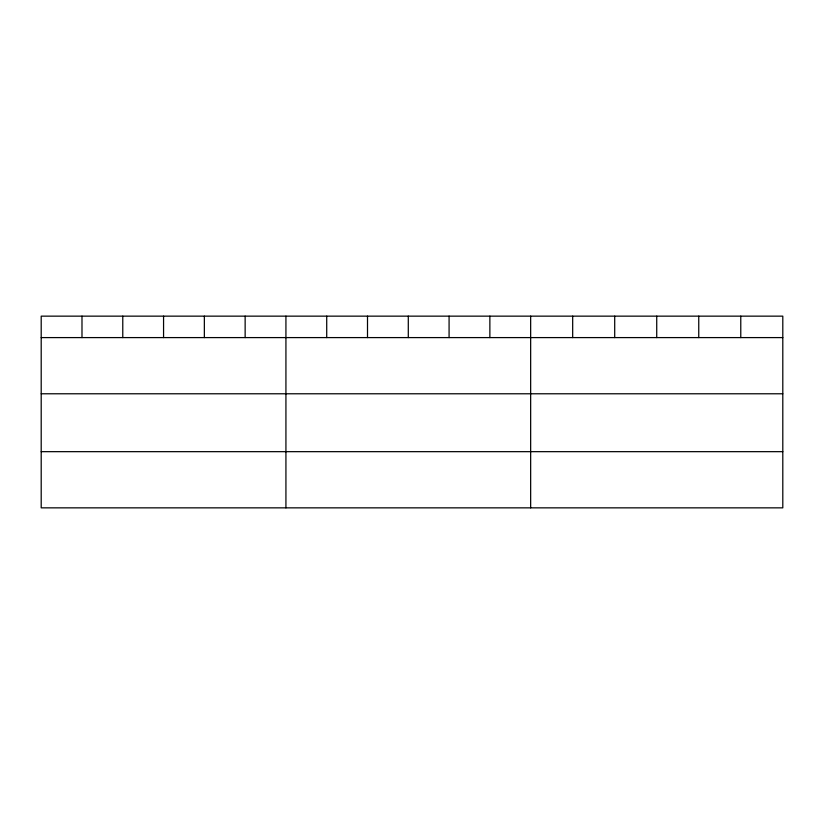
<?xml version="1.0" encoding="UTF-8"?>
<svg xmlns="http://www.w3.org/2000/svg" width="824" height="824" viewBox="0 0 824 824"><rect width="100%" height="100%" fill="white"/><g stroke="black" fill="none" stroke-linecap="round" stroke-linejoin="round"><path stroke-width="1.24" d="M782.8 337.593L782.8 507.852L41.2 507.852L41.2 316.148L782.8 316.148L782.8 337.593L41.2 337.593M41.2 393.779L782.8 393.779M41.2 451.665L782.8 451.665M740.776 316.148L740.776 337.593M698.752 316.148L698.752 337.593M656.728 316.148L656.728 337.593M614.704 316.148L614.704 337.593M572.68 316.148L572.68 337.593M530.656 316.148L530.656 507.852M489.868 316.148L489.868 337.593M449.08 316.148L449.08 337.593M408.292 316.148L408.292 337.593M367.504 316.148L367.504 337.593M326.716 316.148L326.716 337.593M285.928 316.148L285.928 507.852M245.14 316.148L245.14 337.593M204.352 316.148L204.352 337.593M163.564 316.148L163.564 337.593M122.776 316.148L122.776 337.593M81.988 316.148L81.988 337.593"/></g></svg>
